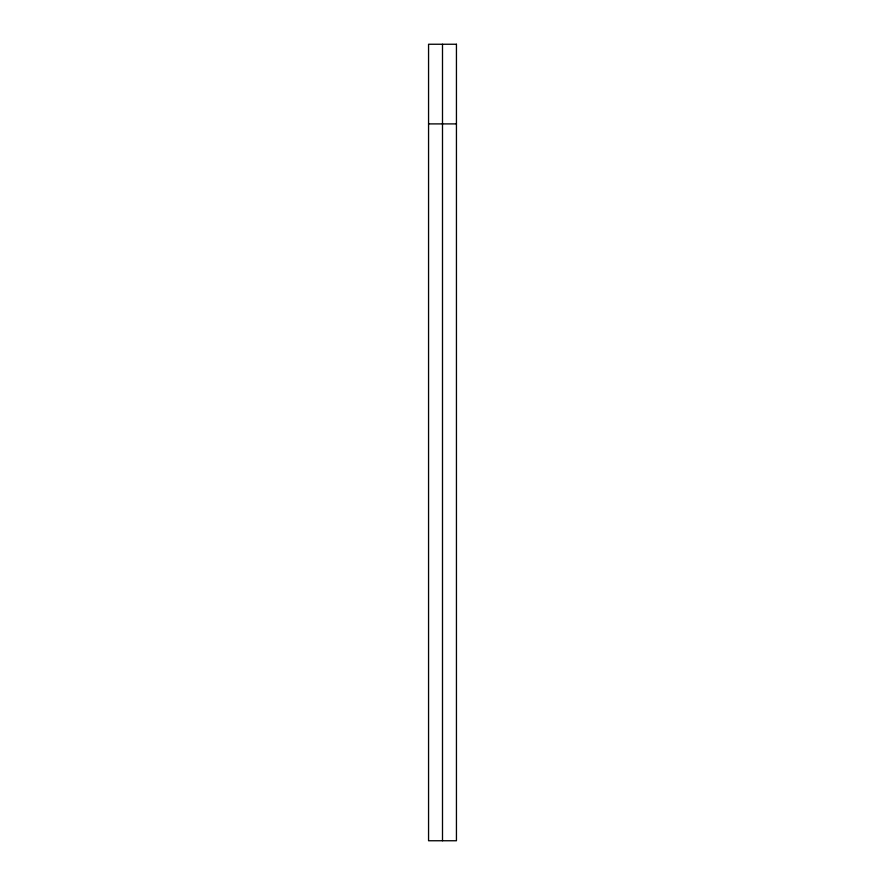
<?xml version="1.0" encoding="UTF-8"?>
<svg xmlns="http://www.w3.org/2000/svg" width="885" height="885" viewBox="0 0 885 885"><rect width="100%" height="100%" fill="white"/><g stroke="black" fill="none" stroke-linecap="round" stroke-linejoin="round"><path stroke-width="1.33" d="M428.561 123.9L456.439 123.9M442.5 44.25L442.5 840.75M456.439 44.25L428.561 44.25L428.561 840.75L456.439 840.75L456.439 44.25"/></g></svg>
